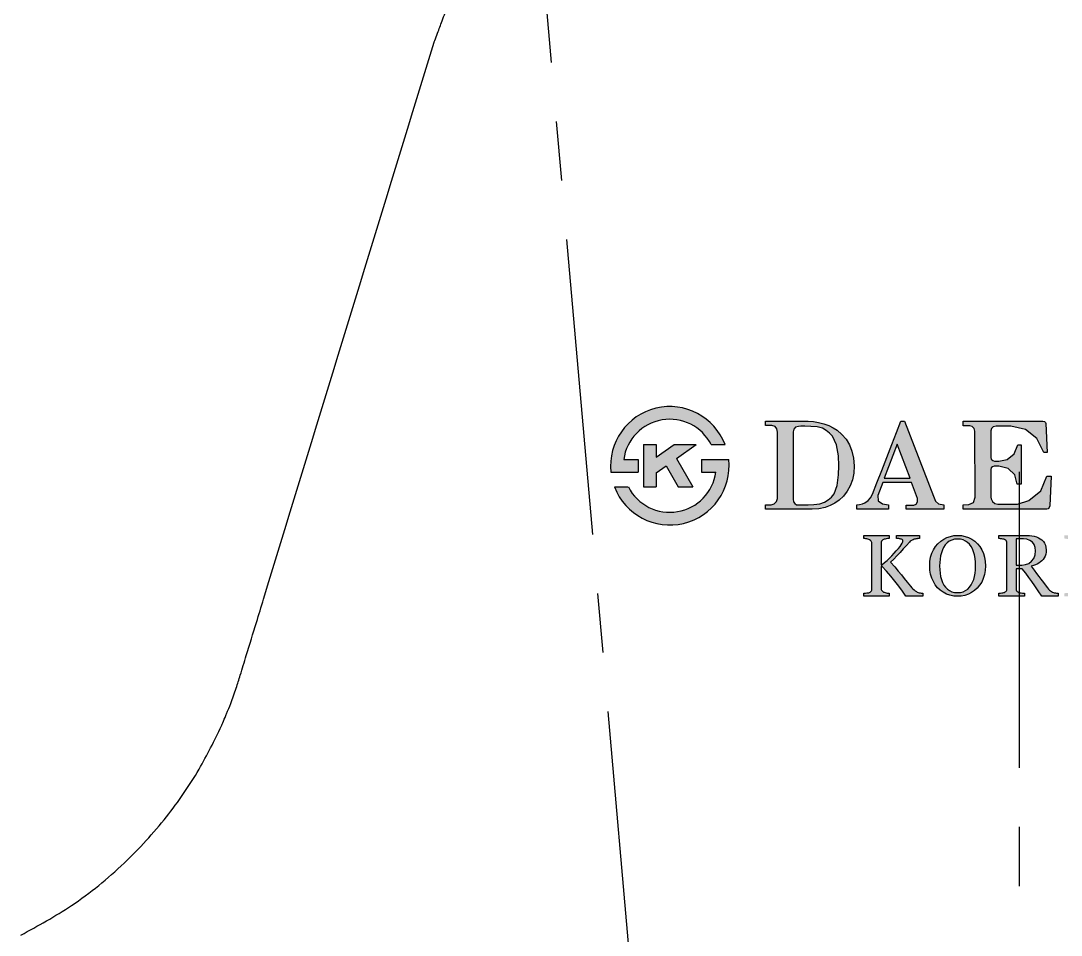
# Model space of a CAD drawing. Extents: x 2371 to 2965, y -1245 to -825.
# Drawn here: x 2480.66 to 2511.39, y -1065.52 to -1038.5 of the extents above; entities that cross this region are included whole.
import ezdxf

# ---------------------------------------------------------------- set-up
doc = ezdxf.new("R2010")
doc.units = 0
doc.header["$LTSCALE"] = 7
doc.header["$MEASUREMENT"] = 0
doc.linetypes.add('CENTER', pattern=[2, 1.25, -0.25, 0.25, -0.25])
for name, color, linetype in [('CL', 1, 'CENTER'), ('D', 2, 'CONTINUOUS'), ('DWG', 7, 'CONTINUOUS')]:
    doc.layers.add(name, color=color, linetype=linetype)

msp = doc.modelspace()

# ---------------------------------------------------------------- hatches: boundary and pattern name
at = {"layer": 'D'}
h = msp.add_hatch(color=256, dxfattribs=at)
h.paths.add_polyline_path([(2498.087, -1051.833), (2498.889, -1051.833), (2498.889, -1051.458), (2498.465, -1051.458, -0.734082), (2501.052, -1051.021), (2501.461, -1051.021, 0.878721)])
h.paths.add_polyline_path([(2500.024, -1051.43), (2500.608, -1051.021), (2499.954, -1051.021), (2499.421, -1051.395), (2499.421, -1051.021), (2499.046, -1051.021), (2499.046, -1052.271), (2499.421, -1052.271), (2499.421, -1051.852), (2499.715, -1051.646), (2500.076, -1052.271), (2500.509, -1052.271)])
h.paths.add_polyline_path([(2501.567, -1051.458), (2500.764, -1051.458), (2500.764, -1051.833), (2501.189, -1051.833, -0.734082), (2498.602, -1052.271), (2498.192, -1052.271, 0.878721)])
h.paths.add_polyline_path([(2504.913, -1050.718), (2504.771, -1050.598), (2504.653, -1050.522), (2504.521, -1050.457), (2504.376, -1050.403), (2504.224, -1050.363), (2504.07, -1050.339), (2503.914, -1050.331), (2502.656, -1050.331), (2502.656, -1050.455), (2502.838, -1050.455), (2502.939, -1050.483), (2502.992, -1050.556), (2503.006, -1050.655), (2503.006, -1052.617), (2502.979, -1052.702), (2502.91, -1052.773), (2502.817, -1052.801), (2502.656, -1052.801), (2502.656, -1052.931), (2503.841, -1052.931), (2504.031, -1052.929), (2504.23, -1052.915), (2504.413, -1052.878), (2504.566, -1052.823), (2504.7, -1052.755), (2504.831, -1052.665), (2504.957, -1052.544), (2505.068, -1052.398), (2505.16, -1052.238), (2505.225, -1052.061), (2505.259, -1051.862), (2505.269, -1051.646), (2505.253, -1051.419), (2505.205, -1051.211), (2505.131, -1051.025), (2505.033, -1050.861)])
h.paths.add_polyline_path([(2503.475, -1050.638), (2503.491, -1050.568), (2503.542, -1050.508), (2503.634, -1050.482), (2503.698, -1050.48), (2503.763, -1050.48), (2503.819, -1050.479), (2503.993, -1050.482), (2504.182, -1050.498), (2504.338, -1050.539), (2504.451, -1050.602), (2504.548, -1050.678), (2504.635, -1050.77), (2504.753, -1051.027), (2504.807, -1051.355), (2504.82, -1051.644), (2504.813, -1051.915), (2504.774, -1052.23), (2504.68, -1052.478), (2504.6, -1052.572), (2504.506, -1052.656), (2504.397, -1052.723), (2504.255, -1052.767), (2504.082, -1052.792), (2503.913, -1052.8), (2503.781, -1052.801), (2503.662, -1052.803), (2503.572, -1052.797), (2503.518, -1052.761), (2503.486, -1052.716), (2503.475, -1052.634)], flags=16)
h.paths.add_polyline_path([(2506.619, -1050.426), (2506.529, -1050.659), (2506.391, -1051.016), (2506.241, -1051.402), (2506.09, -1051.79), (2505.948, -1052.152), (2505.814, -1052.486), (2505.758, -1052.595), (2505.688, -1052.669), (2505.589, -1052.739), (2505.516, -1052.77), (2505.431, -1052.792), (2505.351, -1052.803), (2505.351, -1052.931), (2506.283, -1052.931), (2506.283, -1052.803), (2506.107, -1052.768), (2505.987, -1052.678), (2505.975, -1052.522), (2506.12, -1052.139), (2506.964, -1052.139), (2507.14, -1052.617), (2507.149, -1052.711), (2507.105, -1052.779), (2507.032, -1052.806), (2506.807, -1052.808), (2506.807, -1052.931), (2507.385, -1052.931)])
h.paths.add_polyline_path([(2506.929, -1052.007), (2506.159, -1052.007), (2506.54, -1051.007)], flags=16)
h.paths.add_polyline_path([(2507.926, -1052.803), (2507.76, -1052.773), (2507.675, -1052.688), (2507.614, -1052.542), (2506.76, -1050.331), (2506.656, -1050.331), (2506.619, -1050.426), (2507.385, -1052.931), (2507.926, -1052.931)])
h.paths.add_polyline_path([(2509.324, -1052.623), (2509.315, -1052.573), (2509.31, -1052.511), (2509.308, -1052.438), (2509.308, -1051.752), (2509.323, -1051.707), (2509.361, -1051.672), (2509.414, -1051.658), (2509.546, -1051.658), (2509.822, -1051.727), (2510.015, -1051.915), (2510.092, -1052.191), (2510.21, -1052.191), (2510.21, -1051.026), (2510.105, -1051.026), (2510.005, -1051.296), (2509.794, -1051.457), (2509.546, -1051.509), (2509.415, -1051.509), (2509.366, -1051.494), (2509.325, -1051.454), (2509.308, -1051.403), (2509.308, -1050.616), (2509.328, -1050.543), (2509.381, -1050.495), (2509.471, -1050.476), (2509.898, -1050.476), (2510.335, -1050.571), (2510.674, -1050.84), (2510.879, -1051.256), (2510.977, -1051.256), (2510.933, -1050.397), (2510.922, -1050.364), (2510.894, -1050.341), (2510.847, -1050.331), (2508.492, -1050.331), (2508.492, -1050.461), (2508.686, -1050.463), (2508.761, -1050.488), (2508.817, -1050.548), (2508.838, -1050.627), (2508.848, -1052.578), (2508.794, -1052.731), (2508.661, -1052.787), (2508.492, -1052.801), (2508.492, -1052.931), (2509.317, -1052.931), (2510.142, -1052.931), (2510.967, -1052.931), (2511.001, -1052.917), (2511.037, -1052.881), (2511.054, -1052.83), (2511.096, -1051.95), (2510.964, -1051.95), (2510.787, -1052.384), (2510.429, -1052.674), (2510.094, -1052.781), (2509.913, -1052.782), (2509.672, -1052.784), (2509.521, -1052.781), (2509.43, -1052.76), (2509.363, -1052.705)])
h.paths.add_polyline_path([(2512.479, -1052.543), (2512.482, -1050.667), (2512.497, -1050.581), (2512.558, -1050.5), (2512.667, -1050.462), (2512.794, -1050.461), (2512.794, -1050.331), (2511.696, -1050.331), (2511.696, -1050.461), (2511.824, -1050.462), (2511.917, -1050.488), (2511.99, -1050.564), (2512.018, -1050.691), (2512.019, -1052.592), (2511.996, -1052.691), (2511.934, -1052.763), (2511.844, -1052.801), (2511.696, -1052.801), (2511.696, -1052.931), (2514.109, -1052.931), (2514.161, -1052.922), (2514.196, -1052.892), (2514.211, -1052.838), (2514.26, -1051.896), (2514.146, -1051.896), (2514.002, -1052.302), (2513.67, -1052.634), (2513.265, -1052.785), (2512.665, -1052.781), (2512.531, -1052.738), (2512.485, -1052.653)])
h.paths.add_polyline_path([(2515.449, -1050.6), (2515.468, -1050.533), (2515.517, -1050.482), (2515.588, -1050.462), (2515.715, -1050.461), (2515.715, -1050.331), (2514.679, -1050.331), (2514.679, -1050.461), (2514.816, -1050.462), (2514.909, -1050.487), (2514.955, -1050.547), (2514.968, -1050.617), (2514.968, -1052.588), (2514.963, -1052.668), (2514.925, -1052.756), (2514.823, -1052.799), (2514.679, -1052.801), (2514.679, -1052.931), (2515.715, -1052.931), (2515.715, -1052.801), (2515.59, -1052.8), (2515.507, -1052.774), (2515.46, -1052.714), (2515.446, -1052.627)])
h.paths.add_polyline_path([(2516.929, -1052.649), (2516.886, -1052.488), (2516.886, -1052.18), (2516.886, -1050.6), (2517.705, -1052.889), (2517.902, -1052.889), (2518.626, -1051.003), (2518.62, -1052.564), (2518.582, -1052.705), (2518.485, -1052.78), (2518.349, -1052.803), (2518.189, -1052.801), (2518.189, -1052.931), (2519.455, -1052.931), (2519.455, -1052.801), (2519.321, -1052.8), (2519.203, -1052.772), (2519.126, -1052.691), (2519.098, -1052.564), (2519.098, -1050.69), (2519.125, -1050.578), (2519.202, -1050.497), (2519.317, -1050.465), (2519.455, -1050.461), (2519.455, -1050.331), (2518.747, -1050.331), (2518.677, -1050.355), (2518.617, -1050.401), (2518.581, -1050.462), (2518.395, -1051.015), (2518.184, -1051.564), (2517.974, -1052.11), (2517.906, -1052.111), (2517.329, -1050.461), (2517.279, -1050.392), (2517.212, -1050.349), (2517.137, -1050.331), (2516.346, -1050.331), (2516.346, -1050.461), (2516.449, -1050.46), (2516.56, -1050.479), (2516.657, -1050.551), (2516.698, -1050.694), (2516.697, -1052.47), (2516.649, -1052.636), (2516.526, -1052.751), (2516.337, -1052.801), (2516.337, -1052.931), (2517.182, -1052.931), (2517.182, -1052.801), (2517.038, -1052.757)])
h.paths.add_polyline_path([(2514.122, -1053.703), (2514.022, -1053.703), (2513.933, -1053.93), (2513.838, -1054.178), (2513.734, -1054.445), (2513.629, -1054.714), (2513.531, -1054.964), (2513.438, -1055.195), (2513.421, -1055.236), (2513.403, -1055.27), (2513.385, -1055.298), (2513.364, -1055.322), (2513.338, -1055.345), (2513.307, -1055.368), (2513.284, -1055.381), (2513.258, -1055.391), (2513.227, -1055.4), (2513.196, -1055.407), (2513.169, -1055.412), (2513.146, -1055.415), (2513.146, -1055.503), (2513.814, -1055.503), (2513.814, -1055.415), (2513.75, -1055.409), (2513.691, -1055.398), (2513.636, -1055.382), (2513.592, -1055.361), (2513.566, -1055.335), (2513.557, -1055.304), (2513.558, -1055.289), (2513.56, -1055.27), (2513.563, -1055.249), (2513.569, -1055.225), (2513.576, -1055.195), (2513.586, -1055.162), (2513.598, -1055.124), (2513.611, -1055.084), (2513.625, -1055.042), (2513.642, -1054.996), (2513.661, -1054.945), (2513.683, -1054.889), (2514.304, -1054.889), (2514.454, -1055.294), (2514.459, -1055.31), (2514.462, -1055.332), (2514.462, -1055.343), (2514.455, -1055.361), (2514.433, -1055.376), (2514.397, -1055.389), (2514.351, -1055.401), (2514.297, -1055.409), (2514.236, -1055.415), (2514.236, -1055.503), (2514.975, -1055.503), (2514.975, -1055.415), (2514.952, -1055.412), (2514.926, -1055.408), (2514.897, -1055.401), (2514.868, -1055.393), (2514.843, -1055.383), (2514.822, -1055.372), (2514.796, -1055.353), (2514.774, -1055.333), (2514.756, -1055.313), (2514.74, -1055.291), (2514.726, -1055.265), (2514.713, -1055.234)])
h.paths.add_polyline_path([(2514.259, -1054.778), (2513.726, -1054.778), (2513.99, -1054.09)], flags=16)
h.paths.add_polyline_path([(2512.6, -1054.225), (2512.504, -1054.225), (2512.499, -1054.262), (2512.49, -1054.3), (2512.478, -1054.341), (2512.464, -1054.379), (2512.448, -1054.412), (2512.431, -1054.439), (2512.407, -1054.465), (2512.38, -1054.486), (2512.351, -1054.5), (2512.316, -1054.511), (2512.268, -1054.517), (2512.209, -1054.519), (2512.006, -1054.519), (2512.006, -1053.803), (2512.289, -1053.803), (2512.334, -1053.804), (2512.375, -1053.804), (2512.413, -1053.806), (2512.448, -1053.808), (2512.479, -1053.811), (2512.507, -1053.814), (2512.559, -1053.831), (2512.612, -1053.871), (2512.668, -1053.932), (2512.717, -1054.003), (2512.754, -1054.072), (2512.777, -1054.137), (2512.872, -1054.137), (2512.872, -1053.703), (2511.479, -1053.703), (2511.479, -1053.793), (2511.505, -1053.796), (2511.535, -1053.801), (2511.571, -1053.809), (2511.607, -1053.817), (2511.638, -1053.827), (2511.663, -1053.838), (2511.689, -1053.853), (2511.709, -1053.87), (2511.722, -1053.89), (2511.729, -1053.913), (2511.734, -1053.938), (2511.736, -1053.964), (2511.736, -1055.259), (2511.734, -1055.288), (2511.729, -1055.314), (2511.72, -1055.336), (2511.706, -1055.355), (2511.688, -1055.371), (2511.663, -1055.385), (2511.646, -1055.391), (2511.618, -1055.397), (2511.581, -1055.402), (2511.541, -1055.407), (2511.508, -1055.411), (2511.479, -1055.413), (2511.479, -1055.503), (2512.974, -1055.503), (2513.008, -1054.973), (2512.916, -1054.973), (2512.9, -1055.019), (2512.872, -1055.08), (2512.835, -1055.155), (2512.793, -1055.231), (2512.752, -1055.292), (2512.713, -1055.34), (2512.695, -1055.354), (2512.67, -1055.366), (2512.639, -1055.376), (2512.605, -1055.384), (2512.572, -1055.39), (2512.54, -1055.394), (2512.506, -1055.397), (2512.468, -1055.399), (2512.425, -1055.399), (2512.382, -1055.399), (2512.345, -1055.399), (2512.314, -1055.399), (2512.249, -1055.399), (2512.195, -1055.396), (2512.152, -1055.392), (2512.116, -1055.386), (2512.086, -1055.375), (2512.062, -1055.361), (2512.042, -1055.343), (2512.027, -1055.319), (2512.017, -1055.29), (2512.011, -1055.255), (2512.007, -1055.212), (2512.006, -1055.162), (2512.006, -1054.622), (2512.209, -1054.622), (2512.26, -1054.623), (2512.304, -1054.629), (2512.341, -1054.637), (2512.374, -1054.651), (2512.403, -1054.672), (2512.431, -1054.701), (2512.447, -1054.726), (2512.462, -1054.759), (2512.477, -1054.8), (2512.49, -1054.844), (2512.499, -1054.887), (2512.504, -1054.929), (2512.6, -1054.929)])
h.paths.add_polyline_path([(2510.858, -1054.413), (2510.889, -1054.367), (2510.914, -1054.316), (2510.931, -1054.26), (2510.942, -1054.199), (2510.946, -1054.132), (2510.94, -1054.059), (2510.924, -1053.993), (2510.898, -1053.935), (2510.864, -1053.883), (2510.822, -1053.839), (2510.773, -1053.802), (2510.716, -1053.771), (2510.656, -1053.745), (2510.591, -1053.727), (2510.523, -1053.714), (2510.452, -1053.706), (2510.377, -1053.703), (2509.546, -1053.703), (2509.546, -1053.793), (2509.571, -1053.796), (2509.6, -1053.8), (2509.632, -1053.806), (2509.664, -1053.812), (2509.691, -1053.819), (2509.715, -1053.826), (2509.742, -1053.84), (2509.762, -1053.857), (2509.774, -1053.878), (2509.781, -1053.902), (2509.786, -1053.928), (2509.787, -1053.957), (2509.787, -1055.259), (2509.785, -1055.29), (2509.779, -1055.317), (2509.77, -1055.34), (2509.756, -1055.359), (2509.738, -1055.375), (2509.715, -1055.388), (2509.696, -1055.394), (2509.669, -1055.4), (2509.634, -1055.404), (2509.599, -1055.408), (2509.569, -1055.411), (2509.546, -1055.413), (2509.546, -1055.503), (2510.307, -1055.503), (2510.307, -1055.413), (2510.279, -1055.412), (2510.247, -1055.409), (2510.211, -1055.404), (2510.176, -1055.399), (2510.15, -1055.394), (2510.131, -1055.388), (2510.104, -1055.374), (2510.084, -1055.357), (2510.071, -1055.337), (2510.064, -1055.313), (2510.059, -1055.287), (2510.057, -1055.259), (2510.057, -1054.688), (2510.241, -1054.688), (2510.34, -1054.817), (2510.434, -1054.943), (2510.523, -1055.067), (2510.614, -1055.197), (2510.711, -1055.343), (2510.815, -1055.503), (2511.299, -1055.503), (2511.299, -1055.413), (2511.276, -1055.411), (2511.248, -1055.408), (2511.217, -1055.403), (2511.186, -1055.396), (2511.158, -1055.388), (2511.134, -1055.378), (2511.105, -1055.361), (2511.075, -1055.341), (2511.045, -1055.319), (2511.014, -1055.29), (2510.98, -1055.253), (2510.944, -1055.206), (2510.863, -1055.097), (2510.791, -1055), (2510.728, -1054.914), (2510.664, -1054.827), (2510.59, -1054.728), (2510.506, -1054.616), (2510.569, -1054.597), (2510.628, -1054.574), (2510.683, -1054.549), (2510.733, -1054.52), (2510.779, -1054.489), (2510.82, -1054.454)])
h.paths.add_polyline_path([(2510.057, -1053.806), (2510.273, -1053.806), (2510.378, -1053.817), (2510.467, -1053.849), (2510.538, -1053.902), (2510.59, -1053.973), (2510.622, -1054.059), (2510.632, -1054.161), (2510.619, -1054.281), (2510.58, -1054.382), (2510.515, -1054.466), (2510.431, -1054.529), (2510.334, -1054.566), (2510.224, -1054.578), (2510.057, -1054.578)], flags=16)
h.paths.add_polyline_path([(2509.148, -1054.474), (2509.126, -1054.35), (2509.091, -1054.234), (2509.043, -1054.128), (2508.983, -1054.032), (2508.913, -1053.948), (2508.835, -1053.876), (2508.748, -1053.816), (2508.651, -1053.767), (2508.548, -1053.732), (2508.441, -1053.71), (2508.329, -1053.703), (2508.221, -1053.71), (2508.116, -1053.731), (2508.014, -1053.766), (2507.918, -1053.814), (2507.829, -1053.875), (2507.749, -1053.948), (2507.71, -1053.994), (2507.819, -1054.349), (2507.826, -1054.305), (2507.85, -1054.214), (2507.88, -1054.131), (2507.916, -1054.056), (2507.963, -1053.986), (2508.019, -1053.927), (2508.082, -1053.878), (2508.155, -1053.841), (2508.237, -1053.819), (2508.329, -1053.811), (2508.412, -1053.817), (2508.489, -1053.837), (2508.559, -1053.869), (2508.622, -1053.912), (2508.678, -1053.965), (2508.726, -1054.029), (2508.767, -1054.103), (2508.801, -1054.187), (2508.828, -1054.281), (2508.847, -1054.382), (2508.858, -1054.491), (2508.862, -1054.605), (2508.858, -1054.716), (2508.848, -1054.82), (2508.831, -1054.916), (2508.806, -1055.006), (2508.774, -1055.089), (2508.732, -1055.165), (2508.685, -1055.233), (2508.628, -1055.289), (2508.563, -1055.335), (2508.491, -1055.368), (2508.413, -1055.389), (2508.329, -1055.395), (2508.242, -1055.389), (2508.162, -1055.369), (2508.125, -1055.351), (2508.167, -1055.486), (2508.213, -1055.496), (2508.329, -1055.503), (2508.439, -1055.496), (2508.545, -1055.475), (2508.647, -1055.44), (2508.742, -1055.392), (2508.829, -1055.333), (2508.908, -1055.261), (2508.98, -1055.177), (2509.04, -1055.082), (2509.089, -1054.977), (2509.126, -1054.861), (2509.148, -1054.737), (2509.155, -1054.605)])
h = msp.add_hatch(color=256, dxfattribs=at)
h.paths.add_polyline_path([(2506.069, -1054.623), (2506.102, -1054.623), (2506.23, -1054.764), (2506.355, -1054.908), (2506.475, -1055.055), (2506.591, -1055.204), (2506.699, -1055.353), (2506.799, -1055.503), (2507.304, -1055.503), (2507.304, -1055.413), (2507.281, -1055.411), (2507.253, -1055.408), (2507.222, -1055.403), (2507.191, -1055.396), (2507.163, -1055.388), (2507.139, -1055.378), (2507.112, -1055.362), (2507.08, -1055.341), (2507.046, -1055.316), (2507.009, -1055.286), (2506.973, -1055.249), (2506.937, -1055.206), (2506.844, -1055.09), (2506.754, -1054.977), (2506.668, -1054.87), (2506.577, -1054.759), (2506.47, -1054.634), (2506.349, -1054.495), (2506.442, -1054.405), (2506.536, -1054.308), (2506.631, -1054.206), (2506.724, -1054.101), (2506.815, -1053.999), (2506.904, -1053.899), (2506.926, -1053.878), (2506.952, -1053.859), (2506.982, -1053.843), (2507.013, -1053.83), (2507.044, -1053.819), (2507.074, -1053.811), (2507.091, -1053.808), (2507.106, -1053.805), (2507.119, -1053.802), (2507.131, -1053.8), (2507.143, -1053.798), (2507.155, -1053.797), (2507.165, -1053.796), (2507.175, -1053.796), (2507.184, -1053.795), (2507.191, -1053.794), (2507.197, -1053.794), (2507.2, -1053.793), (2507.2, -1053.703), (2506.525, -1053.703), (2506.525, -1053.793), (2506.538, -1053.794), (2506.554, -1053.795), (2506.571, -1053.796), (2506.591, -1053.798), (2506.612, -1053.801), (2506.634, -1053.806), (2506.654, -1053.812), (2506.672, -1053.818), (2506.689, -1053.825), (2506.702, -1053.834), (2506.709, -1053.845), (2506.712, -1053.857), (2506.707, -1053.894), (2506.691, -1053.935), (2506.666, -1053.979), (2506.629, -1054.03), (2506.58, -1054.092), (2506.519, -1054.164), (2506.457, -1054.233), (2506.39, -1054.303), (2506.319, -1054.372), (2506.245, -1054.441), (2506.17, -1054.508), (2506.094, -1054.574), (2506.069, -1054.574), (2506.069, -1053.952), (2506.071, -1053.925), (2506.076, -1053.899), (2506.084, -1053.874), (2506.097, -1053.853), (2506.117, -1053.836), (2506.142, -1053.824), (2506.162, -1053.818), (2506.189, -1053.811), (2506.221, -1053.805), (2506.254, -1053.799), (2506.284, -1053.795), (2506.31, -1053.793), (2506.31, -1053.703), (2505.563, -1053.703), (2505.563, -1053.793), (2505.588, -1053.796), (2505.615, -1053.801), (2505.645, -1053.809), (2505.675, -1053.817), (2505.702, -1053.827), (2505.726, -1053.838), (2505.752, -1053.853), (2505.771, -1053.87), (2505.784, -1053.889), (2505.792, -1053.912), (2505.797, -1053.937), (2505.799, -1053.964), (2505.799, -1055.263), (2505.797, -1055.293), (2505.791, -1055.319), (2505.781, -1055.341), (2505.768, -1055.361), (2505.749, -1055.378), (2505.726, -1055.39), (2505.707, -1055.397), (2505.681, -1055.402), (2505.647, -1055.405), (2505.613, -1055.409), (2505.585, -1055.411), (2505.563, -1055.413), (2505.563, -1055.503), (2506.31, -1055.503), (2506.31, -1055.413), (2506.283, -1055.411), (2506.253, -1055.406), (2506.218, -1055.399), (2506.185, -1055.391), (2506.16, -1055.384), (2506.142, -1055.378), (2506.117, -1055.363), (2506.098, -1055.345), (2506.084, -1055.324), (2506.076, -1055.301), (2506.071, -1055.277), (2506.069, -1055.25)])
h.paths.add_polyline_path([(2507.8, -1054.502), (2507.81, -1054.402), (2507.819, -1054.349), (2507.71, -1053.994), (2507.678, -1054.033), (2507.618, -1054.127), (2507.569, -1054.232), (2507.533, -1054.346), (2507.511, -1054.471), (2507.504, -1054.605), (2507.511, -1054.73), (2507.531, -1054.849), (2507.566, -1054.964), (2507.613, -1055.07), (2507.67, -1055.165), (2507.737, -1055.249), (2507.815, -1055.323), (2507.902, -1055.385), (2507.998, -1055.436), (2508.103, -1055.473), (2508.167, -1055.486), (2508.125, -1055.351), (2508.092, -1055.336), (2508.03, -1055.29), (2507.975, -1055.235), (2507.927, -1055.169), (2507.886, -1055.093), (2507.853, -1055.01), (2507.828, -1054.92), (2507.811, -1054.822), (2507.8, -1054.718), (2507.797, -1054.605)])

# ---------------------------------------------------------------- linework, layer by layer
at = {"layer": 'CL'}
for p, q in [((2510.972, -1207.093), (2488.486, -950.075)), ((2510.148, -1051.82), (2510.148, -1070.518))]:
    msp.add_line(p, q, dxfattribs=at)
at = {"layer": 'D'}
for p, q in [((2502.656, -1050.331), (2503.914, -1050.331)), ((2502.656, -1050.455), (2502.656, -1050.331)), ((2502.838, -1050.455), (2502.656, -1050.455)), ((2502.939, -1050.483), (2502.838, -1050.455)), ((2502.992, -1050.556), (2502.939, -1050.483)), ((2503.634, -1050.482), (2503.542, -1050.508)), ((2503.698, -1050.48), (2503.634, -1050.482)), ((2503.763, -1050.48), (2503.698, -1050.48)), ((2503.819, -1050.479), (2503.763, -1050.48)), ((2503.993, -1050.482), (2503.819, -1050.479)), ((2503.914, -1050.331), (2504.07, -1050.339)), ((2504.182, -1050.498), (2503.993, -1050.482)), ((2504.07, -1050.339), (2504.224, -1050.363)), ((2504.224, -1050.363), (2504.376, -1050.403)), ((2504.376, -1050.403), (2504.521, -1050.457)), ((2504.521, -1050.457), (2504.653, -1050.522)), ((2506.529, -1050.659), (2506.656, -1050.331)), ((2506.656, -1050.331), (2506.76, -1050.331)), ((2506.76, -1050.331), (2507.614, -1052.542)), ((2508.492, -1050.331), (2510.847, -1050.331)), ((2508.492, -1050.461), (2508.492, -1050.331)), ((2508.686, -1050.463), (2508.492, -1050.461)), ((2508.761, -1050.488), (2508.686, -1050.463)), ((2509.471, -1050.476), (2509.381, -1050.495)), ((2509.898, -1050.476), (2509.471, -1050.476)), ((2510.335, -1050.571), (2509.898, -1050.476)), ((2510.847, -1050.331), (2510.894, -1050.341)), ((2510.894, -1050.341), (2510.922, -1050.364)), ((2510.922, -1050.364), (2510.933, -1050.397)), ((2510.933, -1050.397), (2510.977, -1051.256)), ((2503.006, -1050.655), (2502.992, -1050.556)), ((2503.006, -1052.617), (2503.006, -1050.655)), ((2503.491, -1050.568), (2503.475, -1050.638)), ((2503.475, -1050.638), (2503.475, -1052.634)), ((2503.542, -1050.508), (2503.491, -1050.568)), ((2504.338, -1050.539), (2504.182, -1050.498)), ((2504.451, -1050.602), (2504.338, -1050.539)), ((2504.548, -1050.678), (2504.451, -1050.602)), ((2504.635, -1050.77), (2504.548, -1050.678)), ((2504.753, -1051.027), (2504.635, -1050.77)), ((2504.653, -1050.522), (2504.771, -1050.598)), ((2504.771, -1050.598), (2504.913, -1050.718)), ((2504.913, -1050.718), (2505.033, -1050.861)), ((2506.391, -1051.016), (2506.529, -1050.659)), ((2508.817, -1050.548), (2508.761, -1050.488)), ((2508.838, -1050.627), (2508.817, -1050.548)), ((2508.848, -1052.578), (2508.838, -1050.627)), ((2509.328, -1050.543), (2509.308, -1050.616)), ((2509.308, -1050.616), (2509.308, -1051.403)), ((2509.381, -1050.495), (2509.328, -1050.543)), ((2510.674, -1050.84), (2510.335, -1050.571)), ((2499.046, -1051.021), (2499.421, -1051.021)), ((2499.046, -1051.021), (2499.046, -1052.271)), ((2499.421, -1051.021), (2499.421, -1051.395)), ((2499.421, -1051.395), (2499.954, -1051.021)), ((2499.954, -1051.021), (2500.608, -1051.021)), ((2500.024, -1051.43), (2500.608, -1051.021)), ((2501.052, -1051.021), (2501.461, -1051.021)), ((2504.807, -1051.355), (2504.753, -1051.027)), ((2505.033, -1050.861), (2505.131, -1051.025)), ((2505.131, -1051.025), (2505.205, -1051.211)), ((2506.54, -1051.007), (2506.159, -1052.007)), ((2506.241, -1051.402), (2506.391, -1051.016)), ((2506.929, -1052.007), (2506.54, -1051.007)), ((2510.005, -1051.296), (2510.105, -1051.026)), ((2510.105, -1051.026), (2510.21, -1051.026)), ((2510.21, -1051.026), (2510.21, -1052.191)), ((2510.879, -1051.256), (2510.674, -1050.84)), ((2504.82, -1051.644), (2504.807, -1051.355)), ((2505.205, -1051.211), (2505.253, -1051.419)), ((2506.09, -1051.79), (2506.241, -1051.402)), ((2509.308, -1051.403), (2509.325, -1051.454)), ((2509.794, -1051.457), (2510.005, -1051.296)), ((2510.977, -1051.256), (2510.879, -1051.256)), ((2498.465, -1051.458), (2498.889, -1051.458)), ((2498.889, -1051.458), (2498.889, -1051.833)), ((2499.421, -1051.852), (2499.715, -1051.646)), ((2499.715, -1051.646), (2500.076, -1052.271)), ((2500.024, -1051.43), (2500.509, -1052.271)), ((2500.764, -1051.458), (2500.764, -1051.833)), ((2500.764, -1051.458), (2501.567, -1051.458)), ((2504.813, -1051.915), (2504.82, -1051.644)), ((2505.253, -1051.419), (2505.269, -1051.646)), ((2505.269, -1051.646), (2505.259, -1051.862)), ((2509.323, -1051.707), (2509.308, -1051.752)), ((2509.361, -1051.672), (2509.323, -1051.707)), ((2509.325, -1051.454), (2509.366, -1051.494)), ((2509.414, -1051.658), (2509.361, -1051.672)), ((2509.366, -1051.494), (2509.415, -1051.509)), ((2509.546, -1051.658), (2509.414, -1051.658)), ((2509.415, -1051.509), (2509.546, -1051.509)), ((2509.546, -1051.509), (2509.794, -1051.457)), ((2509.822, -1051.727), (2509.546, -1051.658)), ((2498.087, -1051.833), (2498.889, -1051.833)), ((2499.421, -1051.852), (2499.421, -1052.271)), ((2500.764, -1051.833), (2501.189, -1051.833)), ((2504.774, -1052.23), (2504.813, -1051.915)), ((2505.259, -1051.862), (2505.225, -1052.061)), ((2505.948, -1052.152), (2506.09, -1051.79)), ((2506.159, -1052.007), (2506.929, -1052.007)), ((2509.308, -1051.752), (2509.308, -1052.438)), ((2510.015, -1051.915), (2509.822, -1051.727)), ((2510.092, -1052.191), (2510.015, -1051.915)), ((2510.787, -1052.384), (2510.964, -1051.95)), ((2510.964, -1051.95), (2511.096, -1051.95)), ((2511.096, -1051.95), (2511.054, -1052.83)), ((2498.192, -1052.271), (2498.602, -1052.271)), ((2499.046, -1052.271), (2499.421, -1052.271)), ((2500.076, -1052.271), (2500.509, -1052.271)), ((2504.68, -1052.478), (2504.774, -1052.23)), ((2505.16, -1052.238), (2505.068, -1052.398)), ((2505.225, -1052.061), (2505.16, -1052.238)), ((2505.814, -1052.486), (2505.948, -1052.152)), ((2506.12, -1052.139), (2505.975, -1052.522)), ((2506.964, -1052.139), (2506.12, -1052.139)), ((2507.14, -1052.617), (2506.964, -1052.139)), ((2510.21, -1052.191), (2510.092, -1052.191)), ((2502.979, -1052.702), (2503.006, -1052.617)), ((2503.475, -1052.634), (2503.486, -1052.716)), ((2504.506, -1052.656), (2504.6, -1052.572)), ((2504.6, -1052.572), (2504.68, -1052.478)), ((2504.957, -1052.544), (2504.831, -1052.665)), ((2505.068, -1052.398), (2504.957, -1052.544)), ((2505.688, -1052.669), (2505.758, -1052.595)), ((2505.758, -1052.595), (2505.814, -1052.486)), ((2505.975, -1052.522), (2505.987, -1052.678)), ((2507.149, -1052.711), (2507.14, -1052.617)), ((2507.614, -1052.542), (2507.675, -1052.688)), ((2508.794, -1052.731), (2508.848, -1052.578)), ((2509.308, -1052.438), (2509.31, -1052.511)), ((2509.31, -1052.511), (2509.315, -1052.573)), ((2509.315, -1052.573), (2509.324, -1052.623)), ((2509.324, -1052.623), (2509.363, -1052.705)), ((2510.429, -1052.674), (2510.787, -1052.384)), ((2502.656, -1052.931), (2502.656, -1052.801)), ((2502.656, -1052.801), (2502.817, -1052.801)), ((2503.841, -1052.931), (2502.656, -1052.931)), ((2502.817, -1052.801), (2502.91, -1052.773)), ((2502.91, -1052.773), (2502.979, -1052.702)), ((2503.486, -1052.716), (2503.518, -1052.761)), ((2503.518, -1052.761), (2503.572, -1052.797)), ((2503.572, -1052.797), (2503.662, -1052.803)), ((2503.662, -1052.803), (2503.781, -1052.801)), ((2503.781, -1052.801), (2503.913, -1052.8)), ((2504.031, -1052.929), (2503.841, -1052.931)), ((2503.913, -1052.8), (2504.082, -1052.792)), ((2504.23, -1052.915), (2504.031, -1052.929)), ((2504.082, -1052.792), (2504.255, -1052.767)), ((2504.413, -1052.878), (2504.23, -1052.915)), ((2504.255, -1052.767), (2504.397, -1052.723)), ((2504.397, -1052.723), (2504.506, -1052.656)), ((2504.566, -1052.823), (2504.413, -1052.878)), ((2504.7, -1052.755), (2504.566, -1052.823)), ((2504.831, -1052.665), (2504.7, -1052.755)), ((2505.351, -1052.803), (2505.431, -1052.792)), ((2505.351, -1052.931), (2505.351, -1052.803)), ((2506.283, -1052.931), (2505.351, -1052.931)), ((2505.431, -1052.792), (2505.516, -1052.77)), ((2505.516, -1052.77), (2505.589, -1052.739)), ((2505.589, -1052.739), (2505.688, -1052.669)), ((2505.987, -1052.678), (2506.107, -1052.768)), ((2506.107, -1052.768), (2506.283, -1052.803)), ((2506.283, -1052.803), (2506.283, -1052.931)), ((2506.807, -1052.808), (2507.032, -1052.806)), ((2506.807, -1052.931), (2506.807, -1052.808)), ((2507.926, -1052.931), (2506.807, -1052.931)), ((2507.032, -1052.806), (2507.105, -1052.779)), ((2507.105, -1052.779), (2507.149, -1052.711)), ((2507.675, -1052.688), (2507.76, -1052.773)), ((2507.76, -1052.773), (2507.926, -1052.803)), ((2507.926, -1052.803), (2507.926, -1052.931)), ((2508.492, -1052.801), (2508.661, -1052.787)), ((2508.492, -1052.931), (2508.492, -1052.801)), ((2509.317, -1052.931), (2508.492, -1052.931)), ((2508.661, -1052.787), (2508.794, -1052.731)), ((2510.142, -1052.931), (2509.317, -1052.931)), ((2509.363, -1052.705), (2509.43, -1052.76)), ((2509.43, -1052.76), (2509.521, -1052.781)), ((2509.521, -1052.781), (2509.672, -1052.784)), ((2509.672, -1052.784), (2509.913, -1052.782)), ((2509.913, -1052.782), (2510.094, -1052.781)), ((2510.094, -1052.781), (2510.429, -1052.674)), ((2510.967, -1052.931), (2510.142, -1052.931)), ((2511.001, -1052.917), (2510.967, -1052.931)), ((2511.037, -1052.881), (2511.001, -1052.917)), ((2511.054, -1052.83), (2511.037, -1052.881)), ((2505.563, -1053.703), (2506.31, -1053.703)), ((2505.563, -1053.793), (2505.563, -1053.703)), ((2505.588, -1053.796), (2505.563, -1053.793)), ((2505.615, -1053.801), (2505.588, -1053.796)), ((2505.645, -1053.809), (2505.615, -1053.801)), ((2505.675, -1053.817), (2505.645, -1053.809)), ((2505.702, -1053.827), (2505.675, -1053.817)), ((2505.726, -1053.838), (2505.702, -1053.827)), ((2505.752, -1053.853), (2505.726, -1053.838)), ((2505.771, -1053.87), (2505.752, -1053.853)), ((2506.097, -1053.853), (2506.084, -1053.874)), ((2506.117, -1053.836), (2506.097, -1053.853)), ((2506.142, -1053.824), (2506.117, -1053.836)), ((2506.162, -1053.818), (2506.142, -1053.824)), ((2506.189, -1053.811), (2506.162, -1053.818)), ((2506.221, -1053.805), (2506.189, -1053.811)), ((2506.254, -1053.799), (2506.221, -1053.805)), ((2506.284, -1053.795), (2506.254, -1053.799)), ((2506.31, -1053.793), (2506.284, -1053.795)), ((2506.31, -1053.703), (2506.31, -1053.793)), ((2506.525, -1053.703), (2507.2, -1053.703)), ((2506.525, -1053.793), (2506.525, -1053.703)), ((2506.538, -1053.794), (2506.525, -1053.793)), ((2506.554, -1053.795), (2506.538, -1053.794)), ((2506.571, -1053.796), (2506.554, -1053.795)), ((2506.591, -1053.798), (2506.571, -1053.796)), ((2506.612, -1053.801), (2506.591, -1053.798)), ((2506.634, -1053.806), (2506.612, -1053.801)), ((2506.654, -1053.812), (2506.634, -1053.806)), ((2506.672, -1053.818), (2506.654, -1053.812)), ((2506.689, -1053.825), (2506.672, -1053.818)), ((2506.702, -1053.834), (2506.689, -1053.825)), ((2506.709, -1053.845), (2506.702, -1053.834)), ((2506.707, -1053.894), (2506.712, -1053.857)), ((2506.712, -1053.857), (2506.709, -1053.845)), ((2506.952, -1053.859), (2506.926, -1053.878)), ((2506.982, -1053.843), (2506.952, -1053.859)), ((2507.013, -1053.83), (2506.982, -1053.843)), ((2507.044, -1053.819), (2507.013, -1053.83)), ((2507.074, -1053.811), (2507.044, -1053.819)), ((2507.091, -1053.808), (2507.074, -1053.811)), ((2507.106, -1053.805), (2507.091, -1053.808)), ((2507.119, -1053.802), (2507.106, -1053.805)), ((2507.131, -1053.8), (2507.119, -1053.802)), ((2507.143, -1053.798), (2507.131, -1053.8)), ((2507.155, -1053.797), (2507.143, -1053.798)), ((2507.165, -1053.796), (2507.155, -1053.797)), ((2507.175, -1053.796), (2507.165, -1053.796)), ((2507.184, -1053.795), (2507.175, -1053.796)), ((2507.191, -1053.794), (2507.184, -1053.795)), ((2507.197, -1053.794), (2507.191, -1053.794)), ((2507.2, -1053.793), (2507.197, -1053.794)), ((2507.2, -1053.703), (2507.2, -1053.793)), ((2507.829, -1053.875), (2507.918, -1053.814)), ((2507.918, -1053.814), (2508.014, -1053.766)), ((2508.014, -1053.766), (2508.116, -1053.731)), ((2508.155, -1053.841), (2508.082, -1053.878)), ((2508.116, -1053.731), (2508.221, -1053.71)), ((2508.237, -1053.819), (2508.155, -1053.841)), ((2508.221, -1053.71), (2508.329, -1053.703)), ((2508.329, -1053.811), (2508.237, -1053.819)), ((2508.329, -1053.703), (2508.441, -1053.71)), ((2508.412, -1053.817), (2508.329, -1053.811)), ((2508.489, -1053.837), (2508.412, -1053.817)), ((2508.441, -1053.71), (2508.548, -1053.732)), ((2508.559, -1053.869), (2508.489, -1053.837)), ((2508.548, -1053.732), (2508.651, -1053.767)), ((2508.651, -1053.767), (2508.748, -1053.816)), ((2508.748, -1053.816), (2508.835, -1053.876)), ((2509.546, -1053.703), (2510.377, -1053.703)), ((2509.546, -1053.793), (2509.546, -1053.703)), ((2509.571, -1053.796), (2509.546, -1053.793)), ((2509.6, -1053.8), (2509.571, -1053.796)), ((2509.632, -1053.806), (2509.6, -1053.8)), ((2509.664, -1053.812), (2509.632, -1053.806)), ((2509.691, -1053.819), (2509.664, -1053.812)), ((2509.715, -1053.826), (2509.691, -1053.819)), ((2509.742, -1053.84), (2509.715, -1053.826)), ((2509.762, -1053.857), (2509.742, -1053.84)), ((2509.774, -1053.878), (2509.762, -1053.857)), ((2510.273, -1053.806), (2510.057, -1053.806)), ((2510.057, -1053.806), (2510.057, -1054.578)), ((2510.378, -1053.817), (2510.273, -1053.806)), ((2510.377, -1053.703), (2510.452, -1053.706)), ((2510.467, -1053.849), (2510.378, -1053.817)), ((2510.452, -1053.706), (2510.523, -1053.714)), ((2510.538, -1053.902), (2510.467, -1053.849)), ((2510.523, -1053.714), (2510.591, -1053.727)), ((2510.591, -1053.727), (2510.656, -1053.745)), ((2510.656, -1053.745), (2510.716, -1053.771)), ((2510.716, -1053.771), (2510.773, -1053.802)), ((2510.773, -1053.802), (2510.822, -1053.839)), ((2510.822, -1053.839), (2510.864, -1053.883)), ((2505.784, -1053.889), (2505.771, -1053.87)), ((2505.792, -1053.912), (2505.784, -1053.889)), ((2505.797, -1053.937), (2505.792, -1053.912)), ((2505.799, -1053.964), (2505.797, -1053.937)), ((2505.799, -1055.263), (2505.799, -1053.964)), ((2506.071, -1053.925), (2506.069, -1053.952)), ((2506.069, -1053.952), (2506.069, -1054.574)), ((2506.076, -1053.899), (2506.071, -1053.925)), ((2506.084, -1053.874), (2506.076, -1053.899)), ((2506.457, -1054.233), (2506.519, -1054.164)), ((2506.519, -1054.164), (2506.58, -1054.092)), ((2506.58, -1054.092), (2506.629, -1054.03)), ((2506.629, -1054.03), (2506.666, -1053.979)), ((2506.724, -1054.101), (2506.631, -1054.206)), ((2506.666, -1053.979), (2506.691, -1053.935)), ((2506.691, -1053.935), (2506.707, -1053.894)), ((2506.815, -1053.999), (2506.724, -1054.101)), ((2506.904, -1053.899), (2506.815, -1053.999)), ((2506.926, -1053.878), (2506.904, -1053.899)), ((2507.569, -1054.232), (2507.618, -1054.127)), ((2507.618, -1054.127), (2507.678, -1054.033)), ((2507.678, -1054.033), (2507.749, -1053.948)), ((2507.749, -1053.948), (2507.829, -1053.875)), ((2507.88, -1054.131), (2507.85, -1054.214)), ((2507.916, -1054.056), (2507.88, -1054.131)), ((2507.963, -1053.986), (2507.916, -1054.056)), ((2508.019, -1053.927), (2507.963, -1053.986)), ((2508.082, -1053.878), (2508.019, -1053.927)), ((2508.622, -1053.912), (2508.559, -1053.869)), ((2508.678, -1053.965), (2508.622, -1053.912)), ((2508.726, -1054.029), (2508.678, -1053.965)), ((2508.767, -1054.103), (2508.726, -1054.029)), ((2508.801, -1054.187), (2508.767, -1054.103)), ((2508.835, -1053.876), (2508.913, -1053.948)), ((2508.913, -1053.948), (2508.983, -1054.032)), ((2508.983, -1054.032), (2509.043, -1054.128)), ((2509.043, -1054.128), (2509.091, -1054.234)), ((2509.781, -1053.902), (2509.774, -1053.878)), ((2509.786, -1053.928), (2509.781, -1053.902)), ((2509.787, -1053.957), (2509.786, -1053.928)), ((2509.787, -1055.259), (2509.787, -1053.957)), ((2510.59, -1053.973), (2510.538, -1053.902)), ((2510.622, -1054.059), (2510.59, -1053.973)), ((2510.619, -1054.281), (2510.632, -1054.161)), ((2510.632, -1054.161), (2510.622, -1054.059)), ((2510.864, -1053.883), (2510.898, -1053.935)), ((2510.898, -1053.935), (2510.924, -1053.993)), ((2510.924, -1053.993), (2510.94, -1054.059)), ((2510.94, -1054.059), (2510.946, -1054.132)), ((2510.946, -1054.132), (2510.942, -1054.199)), ((2506.17, -1054.508), (2506.245, -1054.441)), ((2506.245, -1054.441), (2506.319, -1054.372)), ((2506.319, -1054.372), (2506.39, -1054.303)), ((2506.442, -1054.405), (2506.349, -1054.495)), ((2506.39, -1054.303), (2506.457, -1054.233)), ((2506.536, -1054.308), (2506.442, -1054.405)), ((2506.631, -1054.206), (2506.536, -1054.308)), ((2507.504, -1054.605), (2507.511, -1054.471)), ((2507.511, -1054.471), (2507.533, -1054.346)), ((2507.533, -1054.346), (2507.569, -1054.232)), ((2507.81, -1054.402), (2507.8, -1054.502)), ((2507.826, -1054.305), (2507.81, -1054.402)), ((2507.85, -1054.214), (2507.826, -1054.305)), ((2508.828, -1054.281), (2508.801, -1054.187)), ((2508.847, -1054.382), (2508.828, -1054.281)), ((2508.858, -1054.491), (2508.847, -1054.382)), ((2509.091, -1054.234), (2509.126, -1054.35)), ((2509.126, -1054.35), (2509.148, -1054.474)), ((2509.148, -1054.474), (2509.155, -1054.605)), ((2510.431, -1054.529), (2510.515, -1054.466)), ((2510.515, -1054.466), (2510.58, -1054.382)), ((2510.58, -1054.382), (2510.619, -1054.281)), ((2510.82, -1054.454), (2510.779, -1054.489)), ((2510.858, -1054.413), (2510.82, -1054.454)), ((2510.889, -1054.367), (2510.858, -1054.413)), ((2510.914, -1054.316), (2510.889, -1054.367)), ((2510.931, -1054.26), (2510.914, -1054.316)), ((2510.942, -1054.199), (2510.931, -1054.26)), ((2506.069, -1054.574), (2506.094, -1054.574)), ((2506.069, -1054.623), (2506.069, -1055.25)), ((2506.102, -1054.623), (2506.069, -1054.623)), ((2506.094, -1054.574), (2506.17, -1054.508)), ((2506.23, -1054.764), (2506.102, -1054.623)), ((2506.355, -1054.908), (2506.23, -1054.764)), ((2506.349, -1054.495), (2506.47, -1054.634)), ((2506.47, -1054.634), (2506.577, -1054.759)), ((2506.577, -1054.759), (2506.668, -1054.87)), ((2507.511, -1054.73), (2507.504, -1054.605)), ((2507.531, -1054.849), (2507.511, -1054.73)), ((2507.8, -1054.502), (2507.797, -1054.605)), ((2507.797, -1054.605), (2507.8, -1054.718)), ((2507.8, -1054.718), (2507.811, -1054.822)), ((2508.848, -1054.82), (2508.858, -1054.716)), ((2508.862, -1054.605), (2508.858, -1054.491)), ((2508.858, -1054.716), (2508.862, -1054.605)), ((2509.148, -1054.737), (2509.126, -1054.861)), ((2509.155, -1054.605), (2509.148, -1054.737)), ((2510.057, -1054.578), (2510.224, -1054.578)), ((2510.057, -1054.688), (2510.057, -1055.259)), ((2510.241, -1054.688), (2510.057, -1054.688)), ((2510.224, -1054.578), (2510.334, -1054.566)), ((2510.34, -1054.817), (2510.241, -1054.688)), ((2510.334, -1054.566), (2510.431, -1054.529)), ((2510.569, -1054.597), (2510.506, -1054.616)), ((2510.506, -1054.616), (2510.59, -1054.728)), ((2510.628, -1054.574), (2510.569, -1054.597)), ((2510.59, -1054.728), (2510.664, -1054.827)), ((2510.683, -1054.549), (2510.628, -1054.574)), ((2510.733, -1054.52), (2510.683, -1054.549)), ((2510.779, -1054.489), (2510.733, -1054.52)), ((2506.475, -1055.055), (2506.355, -1054.908)), ((2506.591, -1055.204), (2506.475, -1055.055)), ((2506.668, -1054.87), (2506.754, -1054.977)), ((2506.754, -1054.977), (2506.844, -1055.09)), ((2506.844, -1055.09), (2506.937, -1055.206)), ((2507.566, -1054.964), (2507.531, -1054.849)), ((2507.613, -1055.07), (2507.566, -1054.964)), ((2507.67, -1055.165), (2507.613, -1055.07)), ((2507.811, -1054.822), (2507.828, -1054.92)), ((2507.828, -1054.92), (2507.853, -1055.01)), ((2507.853, -1055.01), (2507.886, -1055.093)), ((2507.886, -1055.093), (2507.927, -1055.169)), ((2508.732, -1055.165), (2508.774, -1055.089)), ((2508.774, -1055.089), (2508.806, -1055.006)), ((2508.806, -1055.006), (2508.831, -1054.916)), ((2508.831, -1054.916), (2508.848, -1054.82)), ((2509.04, -1055.082), (2508.98, -1055.177)), ((2509.089, -1054.977), (2509.04, -1055.082)), ((2509.126, -1054.861), (2509.089, -1054.977)), ((2510.434, -1054.943), (2510.34, -1054.817)), ((2510.523, -1055.067), (2510.434, -1054.943)), ((2510.614, -1055.197), (2510.523, -1055.067)), ((2510.664, -1054.827), (2510.728, -1054.914)), ((2510.728, -1054.914), (2510.791, -1055)), ((2510.791, -1055), (2510.863, -1055.097)), ((2505.647, -1055.405), (2505.681, -1055.402)), ((2505.681, -1055.402), (2505.707, -1055.397)), ((2505.707, -1055.397), (2505.726, -1055.39)), ((2505.726, -1055.39), (2505.749, -1055.378)), ((2505.749, -1055.378), (2505.768, -1055.361)), ((2505.768, -1055.361), (2505.781, -1055.341)), ((2505.781, -1055.341), (2505.791, -1055.319)), ((2505.791, -1055.319), (2505.797, -1055.293)), ((2505.797, -1055.293), (2505.799, -1055.263)), ((2506.069, -1055.25), (2506.071, -1055.277)), ((2506.071, -1055.277), (2506.076, -1055.301)), ((2506.076, -1055.301), (2506.084, -1055.324)), ((2506.084, -1055.324), (2506.098, -1055.345)), ((2506.098, -1055.345), (2506.117, -1055.363)), ((2506.117, -1055.363), (2506.142, -1055.378)), ((2506.142, -1055.378), (2506.16, -1055.384)), ((2506.16, -1055.384), (2506.185, -1055.391)), ((2506.185, -1055.391), (2506.218, -1055.399)), ((2506.218, -1055.399), (2506.253, -1055.406)), ((2506.699, -1055.353), (2506.591, -1055.204)), ((2506.799, -1055.503), (2506.699, -1055.353)), ((2506.937, -1055.206), (2506.973, -1055.249)), ((2506.973, -1055.249), (2507.009, -1055.286)), ((2507.009, -1055.286), (2507.046, -1055.316)), ((2507.046, -1055.316), (2507.08, -1055.341)), ((2507.08, -1055.341), (2507.112, -1055.362)), ((2507.112, -1055.362), (2507.139, -1055.378)), ((2507.139, -1055.378), (2507.163, -1055.388)), ((2507.163, -1055.388), (2507.191, -1055.396)), ((2507.191, -1055.396), (2507.222, -1055.403)), ((2507.737, -1055.249), (2507.67, -1055.165)), ((2507.815, -1055.323), (2507.737, -1055.249)), ((2507.902, -1055.385), (2507.815, -1055.323)), ((2507.998, -1055.436), (2507.902, -1055.385)), ((2507.927, -1055.169), (2507.975, -1055.235)), ((2507.975, -1055.235), (2508.03, -1055.29)), ((2508.03, -1055.29), (2508.092, -1055.336)), ((2508.092, -1055.336), (2508.162, -1055.369)), ((2508.162, -1055.369), (2508.242, -1055.389)), ((2508.242, -1055.389), (2508.329, -1055.395)), ((2508.329, -1055.395), (2508.413, -1055.389)), ((2508.413, -1055.389), (2508.491, -1055.368)), ((2508.491, -1055.368), (2508.563, -1055.335)), ((2508.563, -1055.335), (2508.628, -1055.289)), ((2508.628, -1055.289), (2508.685, -1055.233)), ((2508.742, -1055.392), (2508.647, -1055.44)), ((2508.685, -1055.233), (2508.732, -1055.165)), ((2508.829, -1055.333), (2508.742, -1055.392)), ((2508.908, -1055.261), (2508.829, -1055.333)), ((2508.98, -1055.177), (2508.908, -1055.261)), ((2509.634, -1055.404), (2509.669, -1055.4)), ((2509.669, -1055.4), (2509.696, -1055.394)), ((2509.696, -1055.394), (2509.715, -1055.388)), ((2509.715, -1055.388), (2509.738, -1055.375)), ((2509.738, -1055.375), (2509.756, -1055.359)), ((2509.756, -1055.359), (2509.77, -1055.34)), ((2509.77, -1055.34), (2509.779, -1055.317)), ((2509.779, -1055.317), (2509.785, -1055.29)), ((2509.785, -1055.29), (2509.787, -1055.259)), ((2510.057, -1055.259), (2510.059, -1055.287)), ((2510.059, -1055.287), (2510.064, -1055.313)), ((2510.064, -1055.313), (2510.071, -1055.337)), ((2510.071, -1055.337), (2510.084, -1055.357)), ((2510.084, -1055.357), (2510.104, -1055.374)), ((2510.104, -1055.374), (2510.131, -1055.388)), ((2510.131, -1055.388), (2510.15, -1055.394)), ((2510.15, -1055.394), (2510.176, -1055.399)), ((2510.176, -1055.399), (2510.211, -1055.404)), ((2510.711, -1055.343), (2510.614, -1055.197)), ((2510.815, -1055.503), (2510.711, -1055.343)), ((2510.863, -1055.097), (2510.944, -1055.206)), ((2510.944, -1055.206), (2510.98, -1055.253)), ((2510.98, -1055.253), (2511.014, -1055.29)), ((2511.014, -1055.29), (2511.045, -1055.319)), ((2511.045, -1055.319), (2511.075, -1055.341)), ((2511.075, -1055.341), (2511.105, -1055.361)), ((2511.105, -1055.361), (2511.134, -1055.378)), ((2511.134, -1055.378), (2511.158, -1055.388)), ((2511.158, -1055.388), (2511.186, -1055.396)), ((2511.186, -1055.396), (2511.217, -1055.403)), ((2505.563, -1055.413), (2505.585, -1055.411)), ((2505.563, -1055.503), (2505.563, -1055.413)), ((2506.31, -1055.503), (2505.563, -1055.503)), ((2505.585, -1055.411), (2505.613, -1055.409)), ((2505.613, -1055.409), (2505.647, -1055.405)), ((2506.253, -1055.406), (2506.283, -1055.411)), ((2506.283, -1055.411), (2506.31, -1055.413)), ((2506.31, -1055.413), (2506.31, -1055.503)), ((2507.304, -1055.503), (2506.799, -1055.503)), ((2507.222, -1055.403), (2507.253, -1055.408)), ((2507.253, -1055.408), (2507.281, -1055.411)), ((2507.281, -1055.411), (2507.304, -1055.413)), ((2507.304, -1055.413), (2507.304, -1055.503)), ((2508.103, -1055.473), (2507.998, -1055.436)), ((2508.213, -1055.496), (2508.103, -1055.473)), ((2508.329, -1055.503), (2508.213, -1055.496)), ((2508.439, -1055.496), (2508.329, -1055.503)), ((2508.545, -1055.475), (2508.439, -1055.496)), ((2508.647, -1055.44), (2508.545, -1055.475)), ((2509.546, -1055.413), (2509.569, -1055.411)), ((2509.546, -1055.503), (2509.546, -1055.413)), ((2510.307, -1055.503), (2509.546, -1055.503)), ((2509.569, -1055.411), (2509.599, -1055.408)), ((2509.599, -1055.408), (2509.634, -1055.404)), ((2510.211, -1055.404), (2510.247, -1055.409)), ((2510.247, -1055.409), (2510.279, -1055.412)), ((2510.279, -1055.412), (2510.307, -1055.413)), ((2510.307, -1055.413), (2510.307, -1055.503)), ((2511.299, -1055.503), (2510.815, -1055.503)), ((2511.217, -1055.403), (2511.248, -1055.408)), ((2511.248, -1055.408), (2511.276, -1055.411)), ((2511.276, -1055.411), (2511.299, -1055.413)), ((2511.299, -1055.413), (2511.299, -1055.503))]:
    msp.add_line(p, q, dxfattribs=at)
for radius, start, end in [(1.75, 20.9248, 186.1506), (1.375, 27.0357, 172.1625), (1.75, 200.9248, 6.1506), (1.375, 207.0357, 352.1625)]:
    msp.add_arc((2499.827, -1051.646), radius, start, end, dxfattribs=at)
at = {"layer": 'DWG'}
msp.add_line((2492.866, -1039.123), (2492.864, -1039.129), dxfattribs=at)
for points in [[(2492.885, -1039.079), (2492.967, -1038.861), (2493.1, -1038.501), (2493.278, -1038.013), (2493.494, -1037.41), (2493.738, -1036.715), (2493.995, -1035.972), (2494.247, -1035.227), (2494.49, -1034.498), (2494.723, -1033.786), (2494.946, -1033.093), (2495.161, -1032.419), (2495.369, -1031.754), (2495.573, -1031.09)], [(2492.864, -1039.126), (2492.866, -1039.121), (2492.885, -1039.079)], [(2487.828, -1055.583), (2492.866, -1039.123)], [(2487.139, -1057.835), (2487.317, -1057.253), (2487.617, -1056.274), (2487.828, -1055.583)], [(2486.736, -1058.972), (2486.855, -1058.669), (2487.018, -1058.215), (2487.14, -1057.836)], [(2486.582, -1059.331), (2486.622, -1059.241), (2486.712, -1059.029), (2486.736, -1058.972)], [(2480.655, -1065.518), (2482.153, -1064.639), (2483.706, -1063.387), (2484.958, -1062.017), (2485.92, -1060.616), (2486.584, -1059.331)]]:
    msp.add_spline(points, degree=3, dxfattribs=at)

doc.saveas('drawing.dxf')
